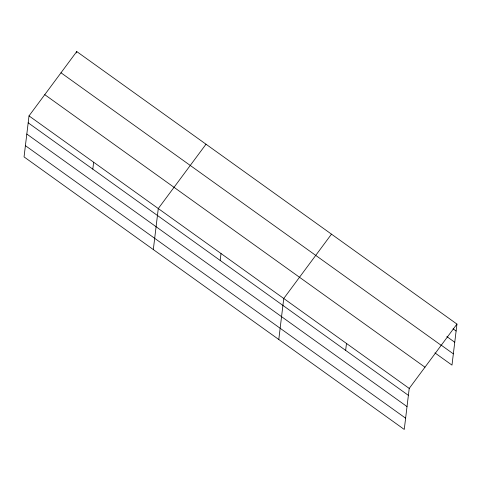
<?xml version="1.0" encoding="UTF-8"?>
<svg xmlns="http://www.w3.org/2000/svg" width="481" height="481" viewBox="0 0 481 481"><rect width="100%" height="100%" fill="white"/><g stroke="black" fill="none" stroke-linecap="round" stroke-linejoin="round"><path stroke-width="0.72" d="M29.016 115.891L24.05 156.908L404.256 429.443L409.223 388.426L456.95 324.092L76.744 51.557L29.016 115.891L409.223 388.426M76.575 52.94L76.744 51.557M92.809 169.138L93.651 162.223M153.319 249.573L158.285 208.55L206.012 144.216M220.184 260.437L221.019 253.523M278.788 339.508L283.754 298.491L331.481 234.157M345.647 350.378L346.488 343.458M456.95 324.092L451.984 365.109L434.932 352.886M453.066 328.83L456.114 331.012M446.831 336.586L454.749 342.262M441.167 345.124L453.349 353.86M60.991 72.787L441.197 345.322M44.763 94.661L424.97 367.195M28.175 122.811L408.381 395.346M26.816 134.061L407.022 406.595M25.409 145.659L405.621 418.193"/></g></svg>
